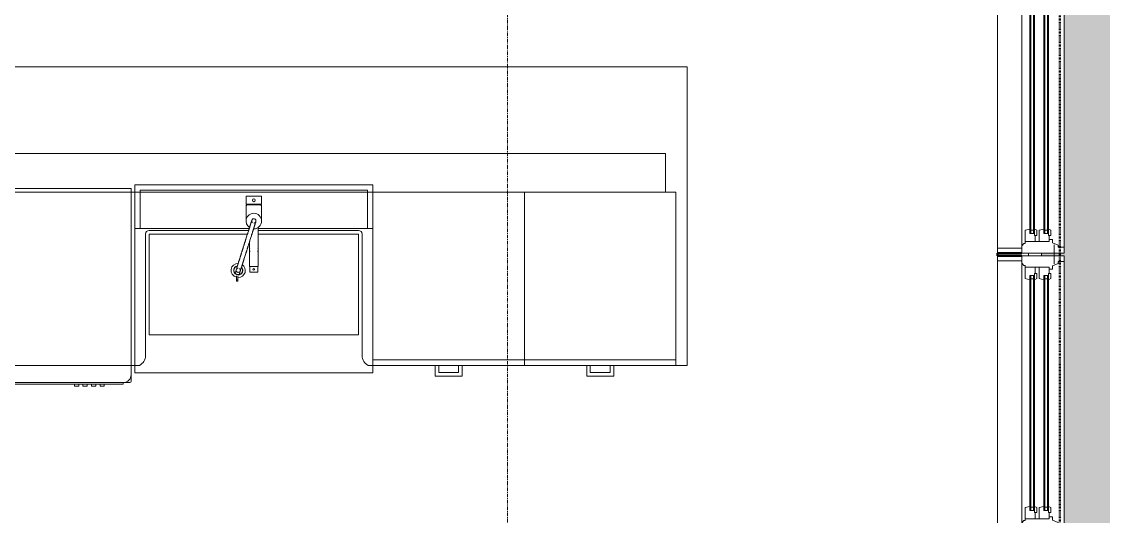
# Model space of a CAD drawing. Header units: inches. Extents: x -4235 to -464, y 9706 to 12425.
# Drawn here: x -2240.6 to -2090.8, y 10628.9 to 10697.4 of the extents above; entities that cross this region are included whole.
import ezdxf

# ---------------------------------------------------------------- set-up
doc = ezdxf.new("R2010")
doc.units = ezdxf.units.IN
doc.header["$MEASUREMENT"] = 0
doc.linetypes.add('Dash 1_16_', pattern=[0.125, 0.0625, -0.0625])
doc.linetypes.add('Grid Line 1_2_', pattern=[0.875, 0.5, -0.125, 0.125, -0.125])
for name, color, linetype, lineweight in [('0-1', 7, 'Continuous', 5), ('0-2', 10, 'Continuous', 9), ('A-FLOR-PATT-1', 9, 'Continuous', 9), ('A-GLAZ-1', 151, 'Continuous', 9), ('A-GLAZ-2', 151, 'Continuous', 20), ('A-WALL', 113, 'Continuous', 13), ('A-WALL-3', 10, 'Continuous', 9), ('A-WALL-4', 254, 'Continuous', 9), ('A-WALL-5', 7, 'Continuous', 9), ('A-WALL-6', 113, 'Continuous', 9), ('A-WALL-7', 113, 'Continuous', 50), ('C-PROP-LINE-1', 91, 'Dash 1_16_', 50), ('P-SANR-FIXT-1', 7, 'Continuous', 9), ('P-SANR-FIXT-2', 254, 'Continuous', 9), ('Q-CASE-1', 254, 'Continuous', 9), ('Q-CASE-2', 7, 'Continuous', 9), ('Q-CASE-3', 10, 'Continuous', 9), ('Q-SPCQ-1', 7, 'Continuous', 9), ('Q-SPCQ-2', 10, 'Continuous', 9), ('Q-SPCQ-3', 254, 'Continuous', 9), ('S-GRID-1', 1, 'Grid Line 1_2_', 9)]:
    doc.layers.add(name, color=color, linetype=linetype, lineweight=lineweight)

# ---------------------------------------------------------------- blocks, each defined once
blk = doc.blocks.new('Dishwasher_15404 - 34_ counter-V55-BACKGROUND - 1ST FLOOR')
at = {"layer": 'Q-SPCQ-1'}
for p, q in [((25.8, 24), (24.5, 24)), ((26.68, 24), (25.8, 24)), ((26.87, 22.93), (26.87, 23.8)), ((26.87, 0.2), (26.87, 22.93)), ((26.87, 22.91), (27.12, 22.91)), ((27.12, 22.91), (27.12, 1.09)), ((27.37, 20.28), (27.12, 20.28)), ((27.12, 19.69), (27.37, 19.69)), ((27.37, 20.28), (27.37, 19.69)), ((27.37, 19.1), (27.12, 19.1)), ((27.12, 18.51), (27.37, 18.51)), ((27.37, 19.1), (27.37, 18.51)), ((27.37, 17.92), (27.12, 17.92)), ((27.12, 17.33), (27.37, 17.33)), ((27.37, 16.74), (27.12, 16.74)), ((27.37, 17.92), (27.37, 17.33)), ((27.37, 16.74), (27.37, 16.15)), ((27.12, 16.15), (27.37, 16.15)), ((27.37, 6.79), (27.12, 6.79)), ((27.37, 6.79), (27.37, 5.81)), ((27.12, 4.82), (27.37, 4.82)), ((27.37, 5.81), (27.37, 4.82)), ((26.87, 1.09), (27.12, 1.09)), ((24.5, 0), (26.68, 0))]:
    blk.add_line(p, q, dxfattribs=at)
for centre, radius, start, end in [((25.8, 22.93), 1.07, 360, 90), ((26.68, 23.8), 0.197, 0, 90), ((26.68, 0.2), 0.197, 270, 360), ((26.68, 0.2), 0.197, 270, 345)]:
    blk.add_arc(centre, radius, start, end, dxfattribs=at)
at = {"layer": 'Q-SPCQ-2'}
for p, q in [((0, 24), (0, 0)), ((0.5, 24), (0, 24)), ((0, 0), (0.5, 0))]:
    blk.add_line(p, q, dxfattribs=at)
at = {"layer": 'Q-SPCQ-3'}
for p, q in [((24.5, 24), (0.5, 24)), ((0.5, 0), (24.5, 0))]:
    blk.add_line(p, q, dxfattribs=at)
blk = doc.blocks.new('Vanity Cabinet-Double Door - 33_-V56-BACKGROUND - 1ST FLOOR')
at = {"layer": 'Q-CASE-1'}
for p, q in [((-15.76, -6.05), (-15.76, -1)), ((-15.76, -1), (-15.76, -6.05)), ((-15.01, -1), (-15.01, -6.01)), ((16.49, -6.05), (16.49, -1)), ((17.24, -1), (17.24, -6.03)), ((17.24, -6.03), (17.24, -1))]:
    blk.add_line(p, q, dxfattribs=at)
at = {"layer": 'Q-CASE-3'}
for p, q in [((-15.76, -1), (-15.76, 0)), ((-15.76, 0), (17.24, 0)), ((-15.76, 0), (-15.76, -1)), ((17.24, 0), (-15.76, 0)), ((-15.01, -0.75), (-15.01, -1)), ((16.49, -0.75), (-15.01, -0.75)), ((16.49, -1), (16.49, -0.75)), ((17.24, 0), (17.24, -1)), ((17.24, -1), (17.24, 0))]:
    blk.add_line(p, q, dxfattribs=at)
blk = doc.blocks.new('Base Cabinet 3 Drawer 230 - Base Cabinet 3 Drawer 230 21_-V57-BACKGROUND - 1ST FLOOR')
at = {"layer": 'Q-CASE-1'}
for p, q in [((-9.76, 24), (11.24, 24)), ((-9.76, 23.25), (-9.76, 24)), ((-0.64, 24), (-1.14, 24)), ((2.11, 24), (2.61, 24)), ((11.24, 24), (11.24, 23.25)), ((11.24, 23.25), (-9.76, 23.25)), ((-9.76, 23.25), (-9.76, 0)), ((11.24, 0), (11.24, 23.25)), ((-9.76, 0), (2.1, 0)), ((2.13, 0), (11.24, 0))]:
    blk.add_line(p, q, dxfattribs=at)
at = {"layer": 'Q-CASE-2'}
for p, q in [((2.61, 25.5), (-1.14, 25.5)), ((-1.14, 25.5), (-1.14, 24)), ((2.61, 24), (2.61, 25.5)), ((-0.64, 24), (-0.64, 25)), ((-0.64, 25), (2.11, 25)), ((2.11, 25), (2.11, 24))]:
    blk.add_line(p, q, dxfattribs=at)
at = {"layer": 'Q-CASE-3'}
for p, q in [((-0.64, 24), (-1.14, 24)), ((-0.64, 24), (-1.14, 24)), ((2.13, 24), (2.61, 24)), ((2.13, 24), (2.61, 24))]:
    blk.add_line(p, q, dxfattribs=at)
blk = doc.blocks.new('Base Cabinet 3 Drawer 230 - Base Cabinet 3 Drawer 230 21_-V58-BACKGROUND - 1ST FLOOR')
at = {"layer": 'Q-CASE-1'}
for p, q in [((-9.76, 24), (11.24, 24)), ((-9.76, 23.25), (-9.76, 24)), ((-0.64, 24), (-1.14, 24)), ((2.11, 24), (2.61, 24)), ((11.24, 24), (11.24, 23.25)), ((11.24, 23.25), (-9.76, 23.25)), ((-9.76, 23.25), (-9.76, 0)), ((11.24, 0), (11.24, 23.25)), ((-9.76, 0), (11.24, 0))]:
    blk.add_line(p, q, dxfattribs=at)
at = {"layer": 'Q-CASE-2'}
for p, q in [((2.61, 25.5), (-1.14, 25.5)), ((-1.14, 25.5), (-1.14, 24)), ((2.61, 24), (2.61, 25.5)), ((-0.64, 24), (-0.64, 25)), ((-0.64, 25), (2.11, 25)), ((2.11, 25), (2.11, 24))]:
    blk.add_line(p, q, dxfattribs=at)
at = {"layer": 'Q-CASE-3'}
for p, q in [((-0.64, 24), (-1.14, 24)), ((-0.64, 24), (-1.14, 24)), ((2.11, 24), (2.61, 24)), ((2.11, 24), (2.61, 24))]:
    blk.add_line(p, q, dxfattribs=at)
blk = doc.blocks.new('kitchen_faucet_14143 - kitchen_faucet_14143-2965259-BACKGROUND - 1ST FLOOR')
at = {"layer": 'P-SANR-FIXT-1'}
for p, q in [((-7.58, 2.4), (-8.24, 2.4)), ((-8.24, 2.2), (-7.58, 2.2)), ((-6.99, 1.91), (-7.41, 2.04)), ((-7.23, 2.59), (-6.81, 2.46)), ((-6.81, 2.46), (-6.83, 2.43)), ((-6.3, 0.57), (-7.09, 0.57)), ((-7.09, -0.57), (-7.09, 0.57)), ((-2.83, 0.59), (-6.3, 0.59)), ((-6.3, 0.57), (-6.3, 0.59)), ((-6.3, 0.42), (-6.3, 0.5)), ((-6.3, 0.3), (-6.3, 0.4)), ((-6.3, 0.29), (-6.3, 0.15)), ((-6.3, 0.15), (-6.3, 0.29)), ((-6.3, 0.15), (-6.3, -0.15)), ((-6.3, -0.15), (-6.3, 0.15)), ((-3.97, 0.59), (-4.89, 0.59)), ((-0.9, 0.59), (-0.94, 0.59)), ((2.26, 1.08), (0, 1.08)), ((2.34, 1.02), (2.1, 1.02)), ((2.26, 1.08), (2.26, -1.08)), ((3.44, 1.08), (2.34, 1.08)), ((2.34, -1.08), (2.34, 1.08)), ((3.44, 1.08), (3.44, -1.08)), ((-7.09, -0.57), (-6.3, -0.57)), ((-6.3, -0.15), (-6.3, -0.29)), ((-6.3, -0.29), (-6.3, -0.15)), ((-6.3, -0.4), (-6.3, -0.3)), ((-6.3, -0.5), (-6.3, -0.42)), ((-6.3, -0.59), (-6.3, -0.51)), ((-6.3, -0.59), (-0.9, -0.59)), ((-4.89, -0.59), (-3.97, -0.59)), ((0, -1.08), (2.26, -1.08)), ((2.1, -1.02), (2.34, -1.02)), ((2.34, -1.08), (3.44, -1.08))]:
    blk.add_line(p, q, dxfattribs=at)
at = {"layer": 'P-SANR-FIXT-1', "flags": 128}
for points in [[(-6.52, 2.15), (-6.53, 2.23), (-6.56, 2.3), (-6.61, 2.36), (-6.67, 2.41), (-6.74, 2.44), (-6.82, 2.45), (-6.9, 2.44), (-6.97, 2.41), (-7.03, 2.36), (-7.08, 2.3), (-7.1, 2.23), (-7.11, 2.15)], [(-7.11, 2.15), (-7.1, 2.08), (-7.08, 2), (-7.03, 1.94), (-6.97, 1.9), (-6.9, 1.87), (-6.82, 1.86), (-6.74, 1.87), (-6.67, 1.9), (-6.61, 1.94), (-6.56, 2)], [(-6.91, 1.87), (-6.91, 1.87), (-6.91, 1.87), (-6.9, 1.87), (-6.9, 1.87), (-6.9, 1.87), (-6.89, 1.87), (-6.89, 1.86), (-6.88, 1.86), (-6.88, 1.86), (-6.87, 1.86), (-6.86, 1.86), (-6.71, 1.81), (-6.69, 1.8), (-6.68, 1.8), (-6.51, 1.75), (-6.49, 1.74), (-6.46, 1.73), (-6.43, 1.72), (-6.41, 1.71), (-6.38, 1.7), (-6.35, 1.69), (-6.32, 1.68), (-6.29, 1.67), (-6.26, 1.66), (-6.22, 1.65), (-6.19, 1.64), (-6.16, 1.63), (-6.12, 1.62), (-6.09, 1.61), (-6.05, 1.6), (-6.01, 1.59), (-5.98, 1.58), (-5.94, 1.56), (-5.9, 1.55), (-5.86, 1.54), (-5.82, 1.53), (-5.78, 1.51), (-5.74, 1.5), (-5.69, 1.49), (-5.65, 1.47), (-5.61, 1.46), (-5.56, 1.45), (-5.52, 1.43), (-5.47, 1.42), (-5.42, 1.4), (-5.38, 1.39), (-5.33, 1.37), (-5.28, 1.36), (-5.23, 1.34), (-5.18, 1.33), (-4.48, 1.1), (-4.42, 1.09), (-4.36, 1.07), (-4.31, 1.05), (-4.25, 1.03), (-4.19, 1.01), (-4.13, 0.99), (-4.07, 0.98), (-4.02, 0.96), (-3.96, 0.94), (-3.9, 0.92), (-3.84, 0.9), (-3.78, 0.88), (-3.72, 0.86), (-3.66, 0.85), (-3.6, 0.83), (-3.54, 0.81), (-3.48, 0.79), (-3.42, 0.77), (-3.36, 0.75), (-3.3, 0.73), (-3.24, 0.71), (-3.18, 0.69), (-3.12, 0.68), (-3.06, 0.66), (-3, 0.64), (-2.94, 0.62), (-2.88, 0.6), (-2.83, 0.58), (-2.77, 0.56), (-2.71, 0.55), (-2.65, 0.53), (-2.03, 0.33), (-1.98, 0.32), (-1.93, 0.3), (-1.88, 0.28), (-1.83, 0.27), (-1.78, 0.25), (-1.54, 0.18), (-1.49, 0.16), (-1.45, 0.15), (-1.4, 0.13), (-1.36, 0.12), (-1.31, 0.1), (-1.27, 0.09), (-1.23, 0.08), (-1.18, 0.06), (-1.14, 0.05), (-1.1, 0.04), (-1.06, 0.03), (-1.03, 0.01), (-0.99, 0), (-0.95, -0.01), (-0.91, -0.02), (-0.88, -0.03), (-0.84, -0.04), (-0.81, -0.05), (-0.77, -0.07), (-0.74, -0.08), (-0.71, -0.09), (-0.68, -0.1), (-0.65, -0.11), (-0.62, -0.11), (-0.59, -0.12), (-0.56, -0.13), (-0.53, -0.14), (-0.51, -0.15), (-0.48, -0.16), (-0.45, -0.17), (-0.43, -0.17), (-0.41, -0.18), (-0.38, -0.19), (-0.36, -0.2), (-0.34, -0.2), (-0.32, -0.21), (-0.3, -0.21), (-0.28, -0.22), (-0.26, -0.23), (-0.25, -0.23), (-0.23, -0.24), (-0.21, -0.24), (-0.2, -0.25), (-0.18, -0.25), (-0.17, -0.26), (-0.16, -0.26), (-0.15, -0.26), (-0.14, -0.27), (-0.13, -0.27), (-0.12, -0.27), (-0.11, -0.28), (-0.1, -0.28), (-0.09, -0.28), (-0.09, -0.28), (-0.08, -0.28), (-0.08, -0.29), (-0.07, -0.29), (-0.07, -0.29), (-0.07, -0.29), (-0.07, -0.29), (-0.06, -0.29)], [(-6.73, 2.43), (-6.73, 2.43), (-6.73, 2.43), (-6.73, 2.43), (-6.72, 2.43), (-6.72, 2.43), (-6.72, 2.43), (-6.71, 2.43), (-6.71, 2.43), (-6.7, 2.42), (-6.69, 2.42), (-6.68, 2.42), (-6.53, 2.37), (-6.52, 2.37), (-6.5, 2.36), (-6.48, 2.35), (-6.46, 2.35), (-6.44, 2.34), (-6.42, 2.33), (-6.39, 2.33), (-6.37, 2.32), (-6.34, 2.31), (-6.32, 2.3), (-6.29, 2.3), (-6.27, 2.29), (-6.24, 2.28), (-6.21, 2.27), (-6.18, 2.26), (-6.15, 2.25), (-6.12, 2.24), (-6.09, 2.23), (-6.06, 2.22), (-6.03, 2.21), (-5.99, 2.2), (-5.96, 2.19), (-5.92, 2.18), (-5.89, 2.17), (-5.85, 2.16), (-5.81, 2.14), (-5.78, 2.13), (-5.74, 2.12), (-5.7, 2.11), (-5.66, 2.1), (-5.62, 2.08), (-5.58, 2.07), (-5.53, 2.06), (-5.49, 2.04), (-5.45, 2.03), (-5.4, 2.01), (-5.36, 2), (-5.31, 1.99), (-5.27, 1.97), (-5.22, 1.96), (-5.17, 1.94), (-5.12, 1.93), (-5.07, 1.91), (-5.02, 1.9), (-4.97, 1.88), (-4.92, 1.86), (-4.87, 1.85), (-4.82, 1.83), (-4.77, 1.81), (-4.71, 1.8), (-4.66, 1.78), (-4.61, 1.76), (-4.55, 1.75), (-4.5, 1.73), (-4.44, 1.71), (-4.39, 1.69), (-4.33, 1.68), (-4.27, 1.66), (-4.22, 1.64), (-4.16, 1.62), (-4.1, 1.6), (-4.04, 1.59), (-3.99, 1.57), (-3.93, 1.55), (-3.87, 1.53), (-3.81, 1.51), (-3.75, 1.49), (-3.69, 1.47), (-3.63, 1.46), (-3.57, 1.44), (-3.51, 1.42), (-3.45, 1.4), (-3.39, 1.38), (-3.33, 1.36), (-3.27, 1.34), (-3.21, 1.32), (-3.15, 1.31), (-3.09, 1.29), (-3.03, 1.27), (-2.97, 1.25), (-2.92, 1.23), (-2.86, 1.21), (-2.8, 1.19), (-2.74, 1.17), (-2.68, 1.16), (-2.62, 1.14), (-2.56, 1.12), (-2.51, 1.1), (-1.88, 0.9), (-1.83, 0.89), (-1.78, 0.87), (-1.73, 0.85), (-1.67, 0.84), (-1.62, 0.82), (-1.4, 0.75), (-1.35, 0.74), (-1.3, 0.72), (-1.26, 0.71), (-1.21, 0.69), (-1.17, 0.68), (-1.12, 0.66), (-1.08, 0.65), (-1.04, 0.64), (-1, 0.62), (-0.96, 0.61), (-0.92, 0.6), (-0.88, 0.59), (-0.84, 0.57), (-0.8, 0.56), (-0.76, 0.55), (-0.73, 0.54), (-0.69, 0.53), (-0.66, 0.52), (-0.62, 0.51), (-0.59, 0.5), (-0.56, 0.49), (-0.52, 0.47), (-0.49, 0.47), (-0.46, 0.46), (-0.43, 0.45), (-0.4, 0.44), (-0.38, 0.43), (-0.35, 0.42), (-0.32, 0.41), (-0.3, 0.4), (-0.27, 0.4), (-0.25, 0.39), (-0.22, 0.38), (-0.2, 0.37), (-0.18, 0.37), (-0.16, 0.36), (-0.14, 0.35), (-0.12, 0.35), (-0.1, 0.34), (-0.08, 0.34), (-0.06, 0.33), (-0.05, 0.32), (-0.03, 0.32), (-0.02, 0.32), (0, 0.31), (0.01, 0.31), (0.02, 0.3), (0.03, 0.3), (0.04, 0.3), (0.05, 0.29), (0.06, 0.29), (0.07, 0.29), (0.08, 0.28), (0.09, 0.28), (0.09, 0.28), (0.1, 0.28), (0.1, 0.28), (0.11, 0.28), (0.11, 0.28), (0.11, 0.27), (0.11, 0.27), (0.11, 0.27)], [(-0.27, 0.02), (-0.27, -0.06), (-0.24, -0.13), (-0.2, -0.2), (-0.15, -0.25), (-0.08, -0.28), (0, -0.3), (0.08, -0.3), (0.15, -0.28), (0.21, -0.23), (0.27, -0.18)], [(0.27, -0.18), (0.3, -0.11), (0.32, -0.03), (0.31, 0.04), (0.29, 0.12), (0.25, 0.18), (0.19, 0.23), (0.13, 0.27), (0.05, 0.29), (-0.03, 0.28), (-0.1, 0.26), (-0.17, 0.22), (-0.22, 0.16)]]:
    blk.add_lwpolyline(points, dxfattribs=at)
at = {"layer": 'P-SANR-FIXT-1'}
for centre, radius, start, end in [((-6.83, 2.16), 0.984, 0, 165), ((-6.83, 2.16), 0.984, 176.3754, 180), ((-6.83, 2.16), 0.984, 180, 325.3711), ((-6.83, 2.16), 0.63, 10.3084, 180), ((-6.83, 2.16), 0.63, 180, 315), ((-6.83, 2.16), 0.591, 132.8835, 180), ((-6.83, 2.16), 0.591, 180, 191.3603), ((-6.83, 2.16), 0.591, 191.3603, 312.7731), ((-6.83, 2.16), 0.591, 14.7648, 132.8835), ((-6.69, 0), 0.118, 0, 180), ((0, 0), 1.08, 177.6189, 180), ((0, 0), 1.08, 0, 147.4712), ((2.88, 0), 0.197, 360, 180), ((-6.69, 0), 0.118, 180, 360), ((0, 0), 1.08, 180, 360), ((2.88, 0), 0.197, 180, 360)]:
    blk.add_arc(centre, radius, start, end, dxfattribs=at)
for centre, major_axis, ratio, start_param, end_param in [((-8.24, 2.3), (0, 0.0984), 0.984808, 4.712389, 7.853982), ((-8.24, 2.3), (0, 0.0984), 0.984808, 1.570796, 4.712389), ((-3.97, 0), (0, 0.591), 0.906308, 6.021386, 6.806784), ((-3.97, 0), (0, 0.591), 0.906308, 2.617994, 3.403392)]:
    blk.add_ellipse(centre, major_axis=major_axis, ratio=ratio, start_param=start_param, end_param=end_param, dxfattribs=at)
blk = doc.blocks.new('CTR - 1st Phase - Unit Layouts_rvt-1-BACKGROUND - 1ST FLOOR')
at = {"layer": 'A-WALL-3'}
for p, q in [((-2151.45, 10679.2), (-2302.45, 10679.2)), ((-2151.45, 10679.2), (-2151.45, 10673.83)), ((-2225.47, 10673.83), (-2224.97, 10673.83)), ((-2191.97, 10673.83), (-2182.87, 10673.83)), ((-2182.83, 10673.83), (-2151.45, 10673.83))]:
    blk.add_line(p, q, dxfattribs=at)
at = {"layer": 'A-WALL-4'}
for p, q in [((-2305.47, 10691.2), (-2148.45, 10691.2)), ((-2148.45, 10691.2), (-2148.45, 10649.83)), ((-2302.45, 10679.2), (-2151.45, 10679.2)), ((-2151.45, 10673.83), (-2151.45, 10679.2)), ((-2182.87, 10673.83), (-2302.45, 10673.83)), ((-2151.45, 10673.83), (-2182.83, 10673.83)), ((-2223.47, 10668.02), (-2223.47, 10651.18)), ((-2209.18, 10668.52), (-2222.97, 10668.52)), ((-2193.97, 10668.52), (-2207.89, 10668.52)), ((-2193.47, 10651.18), (-2193.47, 10668.02)), ((-2224.32, 10649.83), (-2305.47, 10649.83)), ((-2148.45, 10649.83), (-2192.63, 10649.83))]:
    blk.add_line(p, q, dxfattribs=at)
for centre, radius, start, end in [((-2222.97, 10668.02), 0.5, 90, 180), ((-2193.97, 10668.02), 0.5, 0, 90), ((-2224.97, 10651.18), 1.5, 296.0911, 0), ((-2191.97, 10651.18), 1.5, 180, 243.9089)]:
    blk.add_arc(centre, radius, start, end, dxfattribs=at)
at = {"layer": 'A-WALL-5'}
for p, q in [((-2148.45, 10691.2), (-2305.47, 10691.2)), ((-2148.45, 10649.83), (-2148.45, 10691.2)), ((-2223.47, 10651.18), (-2223.47, 10668.02)), ((-2222.97, 10668.52), (-2209.18, 10668.52)), ((-2207.89, 10668.52), (-2193.97, 10668.52)), ((-2193.47, 10668.02), (-2193.47, 10651.18)), ((-2305.47, 10649.83), (-2224.32, 10649.83)), ((-2192.63, 10649.83), (-2148.45, 10649.83))]:
    blk.add_line(p, q, dxfattribs=at)
for centre, radius, start, end in [((-2222.97, 10668.02), 0.5, 90, 180), ((-2193.97, 10668.02), 0.5, 360, 90), ((-2224.97, 10651.18), 1.5, 296.0911, 0), ((-2191.97, 10651.18), 1.5, 180, 243.9089)]:
    blk.add_arc(centre, radius, start, end, dxfattribs=at)
at = {"layer": 'P-SANR-FIXT-1'}
for p, q in [((-2222.97, 10668.02), (-2209.34, 10668.02)), ((-2222.97, 10654.07), (-2222.97, 10668.02)), ((-2207.89, 10668.02), (-2193.97, 10668.02)), ((-2193.97, 10668.02), (-2193.97, 10654.07)), ((-2193.97, 10654.07), (-2222.97, 10654.07)), ((-2224.97, 10649.83), (-2224.97, 10648.82)), ((-2224.97, 10648.82), (-2191.97, 10648.82)), ((-2191.97, 10648.82), (-2191.97, 10649.83))]:
    blk.add_line(p, q, dxfattribs=at)
at = {"layer": 'P-SANR-FIXT-2'}
for p, q in [((-2209.1, 10668.78), (-2224.97, 10668.78)), ((-2224.97, 10668.78), (-2224.97, 10649.83)), ((-2192.01, 10668.78), (-2207.89, 10668.78)), ((-2191.97, 10649.83), (-2191.97, 10668.78))]:
    blk.add_line(p, q, dxfattribs=at)
at = {"layer": '0-2'}
for name, p, rotation in [('Dishwasher_15404 - 34_ counter-V55-BACKGROUND - 1ST FLOOR', (-2249.47, 10674.33), 269.9999999998915), ('kitchen_faucet_14143 - kitchen_faucet_14143-2965259-BACKGROUND - 1ST FLOOR', (-2208.47, 10669.82), 89.99999999998583), ('Base Cabinet 3 Drawer 230 - Base Cabinet 3 Drawer 230 21_-V57-BACKGROUND - 1ST FLOOR', (-2180.74, 10673.83), 180), ('Base Cabinet 3 Drawer 230 - Base Cabinet 3 Drawer 230 21_-V58-BACKGROUND - 1ST FLOOR', (-2159.74, 10673.83), 180)]:
    blk.add_blockref(name, p, dxfattribs=dict(at, rotation=rotation))
blk.add_blockref('Vanity Cabinet-Double Door - 33_-V56-BACKGROUND - 1ST FLOOR', (-2209.21, 10674.83), dxfattribs=at)
blk = doc.blocks.new('Window-Double_Hung-Andersen-400_Series-Tilt_Wash - DOUBLE HUNG - COTTAGE - 1ST FLOOR-2889437-BACKGROUND - 1ST FLOOR')
at = {"layer": 'A-GLAZ-1'}
for p, q in [((-18.95, 4.31), (18.95, 4.31)), ((-18.95, 0.94), (-18.95, 4.31)), ((-18.32, 0.94), (-18.32, 4.31)), ((18.32, 0.94), (18.32, 4.31)), ((18.95, 4.31), (18.95, 0.94)), ((18.95, 0.94), (-18.95, 0.94)), ((-16.29, -0.31), (-15.7, -0.31)), ((-16.29, -0.69), (-15.7, -0.69)), ((-15.82, -0.69), (-15.82, -0.31)), ((-15.7, -0.19), (15.7, -0.19)), ((-15.7, -0.31), (15.7, -0.31)), ((-15.7, -0.69), (15.7, -0.69)), ((-15.7, -0.81), (15.7, -0.81)), ((16.29, -0.31), (15.7, -0.31)), ((16.29, -0.69), (15.7, -0.69)), ((15.82, -0.69), (15.82, -0.31)), ((-16.29, -2.25), (-15.7, -2.25)), ((-16.29, -2.63), (-15.7, -2.63)), ((-15.82, -2.63), (-15.82, -2.25)), ((-15.7, -2.13), (15.7, -2.13)), ((-15.7, -2.25), (15.7, -2.25)), ((-15.7, -2.63), (15.7, -2.63)), ((-15.7, -2.75), (15.7, -2.75)), ((16.29, -2.25), (15.7, -2.25)), ((16.29, -2.63), (15.7, -2.63)), ((15.82, -2.63), (15.82, -2.25))]:
    blk.add_line(p, q, dxfattribs=at)
at = {"layer": 'A-GLAZ-2'}
for p, q in [((-19.01, 0.94), (19.01, 0.94)), ((-19.01, -4.94), (-19.01, 0.94)), ((-17.67, 0.66), (-18, 0.94)), ((-17.67, 0.66), (-17.67, 0.44)), ((-17.67, 0.44), (-15.86, 0.44)), ((-17.42, -2.87), (-17.42, 0.44)), ((-15.86, 0.44), (-15.7, -0.19)), ((15.86, 0.44), (15.7, -0.19)), ((17.67, 0.44), (15.86, 0.44)), ((17.42, -2.87), (17.42, 0.44)), ((17.67, 0.66), (18, 0.94)), ((17.67, 0.66), (17.67, 0.44)), ((19.01, 0.94), (19.01, -4.94)), ((-17.42, -0.94), (-16.57, -0.94)), ((-16.57, -0.81), (-16.57, -1.16)), ((-15.7, -0.81), (-16.57, -0.81)), ((-15.86, -1.16), (-16.57, -1.16)), ((-16.29, -0.81), (-16.29, -0.19)), ((-15.7, -0.19), (-16.29, -0.19)), ((-15.86, -1.16), (-15.7, -0.81)), ((15.7, -0.19), (16.29, -0.19)), ((15.86, -1.16), (15.7, -0.81)), ((15.7, -0.81), (16.57, -0.81)), ((15.86, -1.16), (16.57, -1.16)), ((16.29, -0.81), (16.29, -0.19)), ((16.57, -0.81), (16.57, -1.16)), ((17.42, -0.94), (16.57, -0.94)), ((-17.42, -1.5), (-15.86, -1.5)), ((-17.42, -2.87), (-16.57, -2.87)), ((-17.14, -3.31), (-17.14, -2.87)), ((-16.57, -2.75), (-16.57, -3.09)), ((-15.7, -2.75), (-16.57, -2.75)), ((-16.29, -2.75), (-16.29, -2.13)), ((-15.7, -2.13), (-16.29, -2.13)), ((-15.86, -1.5), (-15.7, -2.13)), ((-15.86, -3.09), (-15.7, -2.75)), ((15.86, -1.5), (15.7, -2.13)), ((15.7, -2.13), (16.29, -2.13)), ((15.86, -3.09), (15.7, -2.75)), ((15.7, -2.75), (16.57, -2.75)), ((17.42, -1.5), (15.86, -1.5)), ((16.29, -2.75), (16.29, -2.13)), ((16.57, -2.75), (16.57, -3.09)), ((17.42, -2.87), (16.57, -2.87)), ((17.14, -3.31), (17.14, -2.87)), ((-19.01, -3.56), (-20.51, -3.56)), ((-18.2, -4.13), (-17.92, -4.13)), ((-18.2, -4.94), (-18.2, -4.13)), ((-17.92, -4.13), (-17.61, -3.31)), ((-17.61, -3.31), (-17.14, -3.31)), ((-15.86, -3.09), (-16.57, -3.09)), ((15.86, -3.09), (16.57, -3.09)), ((17.61, -3.31), (17.14, -3.31)), ((17.92, -4.13), (17.61, -3.31)), ((18.2, -4.13), (17.92, -4.13)), ((18.2, -4.94), (18.2, -4.13)), ((19.01, -3.56), (20.51, -3.56)), ((19.01, -4.94), (-19.01, -4.94))]:
    blk.add_line(p, q, dxfattribs=at)
blk = doc.blocks.new('Family - ___-2835903-BACKGROUND - 1ST FLOOR')
at = {"layer": 'C-PROP-LINE-1'}
blk.add_line((-2096.82, 10009.09), (-2096.82, 10822.49), dxfattribs=at)

msp = doc.modelspace()

# ---------------------------------------------------------------- hatches: boundary and pattern name
at = {"layer": 'A-FLOR-PATT-1'}
h = msp.add_hatch(dxfattribs=at)
h.set_pattern_fill('FP_5', color=256, style=0, pattern_type=2)
h.set_pattern_definition([(0, (0, 0), (15.36, 3.84), [1.267, -10.253, 1.267, -10.253, -61.44]), (0, (0, 0), (15.36, 3.84), [-23.04, 1.267, -21.773, 1.267, -10.253, -26.88]), (0, (0, 0), (15.36, 3.84), [-57.6, 1.267, -6.413, 1.267, -17.933]), (120, (5.76, 1.92), (-11.0055376, 11.3821502), [1.267, -10.253, 1.267, -10.253, -61.44]), (120, (5.76, 1.92), (-11.0055376, 11.3821502), [-23.04, 1.267, -21.773, 1.267, -10.253, -26.88]), (120, (5.76, 1.92), (-11.0055376, 11.3821502), [-57.6, 1.267, -6.413, 1.267, -17.933]), (240, (7.68, 9.6), (-4.3544624, -15.2221502), [1.267, -10.253, 1.267, -10.253, -61.44]), (240, (7.68, 9.6), (-4.3544624, -15.2221502), [-23.04, 1.267, -21.773, 1.267, -10.253, -26.88]), (240, (7.68, 9.6), (-4.3544624, -15.2221502), [-57.6, 1.267, -6.413, 1.267, -17.933])])
h.paths.add_polyline_path([(-2097.47, 10011.59), (-1940.32, 10011.59), (-1940.32, 10819.99), (-2099.32, 10819.99), (-2099.32, 10780.21), (-2096.2, 10780.21), (-2096.2, 10742.19), (-2099.32, 10742.19), (-2099.32, 10703.41), (-2096.2, 10703.41), (-2096.2, 10665.39), (-2099.32, 10665.39), (-2099.32, 10665.01), (-2096.2, 10665.01), (-2096.2, 10626.99), (-2099.32, 10626.99), (-2099.32, 10570.86), (-2096.82, 10570.86), (-2096.82, 10571.43), (-2095.82, 10571.43), (-2095.82, 10542.43), (-2096.82, 10542.43), (-2096.82, 10542.99), (-2099.32, 10542.99), (-2099.32, 10511.41), (-2096.2, 10511.41), (-2096.2, 10473.39), (-2099.32, 10473.39), (-2099.32, 10396.21), (-2096.2, 10396.21), (-2096.2, 10358.19), (-2099.32, 10358.19), (-2099.32, 10357.81), (-2096.2, 10357.81), (-2096.2, 10319.79), (-2099.32, 10319.79), (-2099.32, 10289.59), (-2096.82, 10289.59), (-2096.82, 10290.15), (-2095.82, 10290.15), (-2095.82, 10261.15), (-2096.82, 10261.15), (-2096.82, 10261.71), (-2099.32, 10261.71), (-2099.32, 10204.21), (-2096.2, 10204.21), (-2096.2, 10166.19), (-2099.32, 10166.19), (-2099.32, 10165.81), (-2096.2, 10165.81), (-2096.2, 10127.79), (-2099.32, 10127.79), (-2099.32, 10127.41), (-2096.2, 10127.41), (-2096.2, 10089.39), (-2099.32, 10089.39), (-2099.32, 10011.59), (-2097.57, 10011.59)], flags=0)

# ---------------------------------------------------------------- linework, layer by layer
at = {"layer": 'A-WALL'}
msp.add_line((-2101.14, 10665.01), (-2101.14, 10665.39), dxfattribs=at)
at = {"layer": 'A-WALL-6'}
for p, q in [((-2105.45, 10665.39), (-2105.45, 10665.45)), ((-2105.45, 10664.95), (-2105.45, 10665.01)), ((-2099.32, 10665.39), (-2099.32, 10665.01))]:
    msp.add_line(p, q, dxfattribs=at)
at = {"layer": 'A-WALL-7'}
for p, q in [((-2102.07, 10665.39), (-2105.45, 10665.39)), ((-2105.45, 10665.39), (-2105.45, 10665.01)), ((-2105.45, 10665.01), (-2102.07, 10665.01)), ((-2096.82, 10665.01), (-2096.82, 10665.39))]:
    msp.add_line(p, q, dxfattribs=at)
at = {"layer": 'S-GRID-1'}
msp.add_line((-2173.32, 9836.18), (-2173.32, 12375.68), dxfattribs=at)

# ---------------------------------------------------------------- block references
at = {"layer": '0-1'}
msp.add_blockref('CTR - 1st Phase - Unit Layouts_rvt-1-BACKGROUND - 1ST FLOOR', (0, 0), dxfattribs=at)
at = {"layer": 'A-GLAZ-1', "rotation": 89.99999999999882}
for p in [(-2101.14, 10684.4), (-2101.14, 10646)]:
    msp.add_blockref('Window-Double_Hung-Andersen-400_Series-Tilt_Wash - DOUBLE HUNG - COTTAGE - 1ST FLOOR-2889437-BACKGROUND - 1ST FLOOR', p, dxfattribs=at)
at = {"layer": 'C-PROP-LINE-1'}
msp.add_blockref('Family - ___-2835903-BACKGROUND - 1ST FLOOR', (0, 0), dxfattribs=at)

doc.saveas('drawing.dxf')
